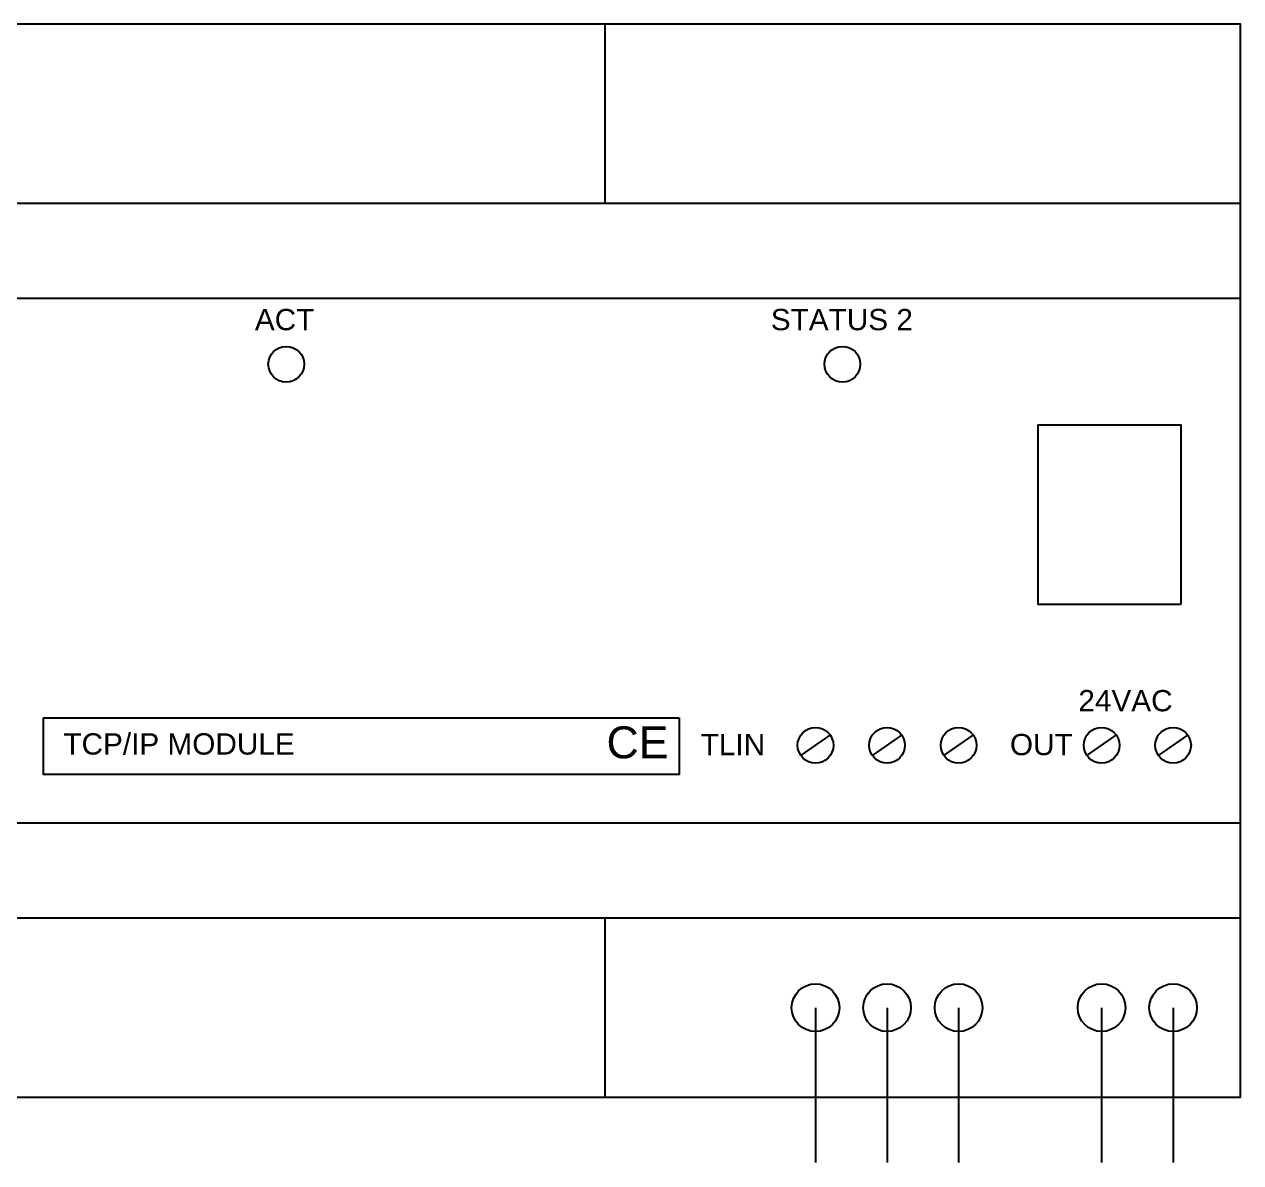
# Model space of a CAD drawing. Header units: millimetres. Extents: x 2315 to 2475, y 498 to 593.
# Drawn here: x 2372.7 to 2474.7, y 497.5 to 593 of the extents above; entities that cross this region are included whole.
import ezdxf
from ezdxf.enums import TextEntityAlignment as Align

# ---------------------------------------------------------------- set-up
doc = ezdxf.new("R2010")
doc.units = ezdxf.units.MM
doc.header["$LTSCALE"] = 10
doc.header["$MEASUREMENT"] = 0
doc.styles.add('arial.ttf', font='arial.ttf')

# ---------------------------------------------------------------- blocks, each defined once
blk = doc.blocks.new('DT18-PRO_v_1')
at = {"color": 7, "linetype": 'Continuous', "lineweight": -3}
for points in [[(2474.74, 570.04, 0), (2314.74, 570.04, 0), (2314.74, 578.04, 0), (2474.74, 578.04, 0), (2474.74, 593.04, 0), (2314.74, 593.04, 0), (2314.74, 503.04, 0), (2474.74, 503.04, 0), (2474.74, 578.04, 0)], [(2421.41, 593.04, 0), (2421.41, 578.04, 0)], [(2469.74, 544.4, 0), (2469.74, 551.9, 0), (2469.74, 559.4, 0), (2457.74, 559.4, 0), (2457.74, 544.4, 0), (2469.74, 544.4, 0)], [(2427.63, 534.87, 0), (2427.63, 533.35, 0), (2427.63, 530.11, 0), (2374.31, 530.11, 0), (2374.31, 534.87, 0), (2427.63, 534.87, 0)], [(2437.85, 531.7, 0), (2440.31, 533.41, 0)], [(2443.85, 531.7, 0), (2446.31, 533.41, 0)], [(2449.85, 531.7, 0), (2452.31, 533.41, 0)], [(2461.85, 531.7, 0), (2464.31, 533.41, 0)], [(2467.85, 531.7, 0), (2470.31, 533.41, 0)], [(2314.74, 526.04, 0), (2474.74, 526.04, 0)], [(2474.74, 518.04, 0), (2314.74, 518.04, 0)], [(2421.41, 518.04, 0), (2421.41, 503.04, 0)], [(2439.08, 510.54, 0), (2439.08, 497.54, 0)], [(2445.08, 510.54, 0), (2445.08, 497.54, 0)], [(2451.08, 510.54, 0), (2451.08, 497.54, 0)], [(2463.08, 510.54, 0), (2463.08, 497.54, 0)], [(2469.08, 510.54, 0), (2469.08, 497.54, 0)]]:
    blk.add_polyline3d(points, dxfattribs=at)
for centre, radius in [((2394.68, 564.52), 1.5), ((2441.34, 564.52), 1.5), ((2439.08, 532.55), 1.5), ((2445.08, 532.55), 1.5), ((2451.08, 532.55), 1.5), ((2463.08, 532.55), 1.5), ((2469.08, 532.55), 1.5), ((2439.08, 510.54), 2), ((2445.08, 510.54), 2), ((2451.08, 510.54), 2), ((2463.08, 510.54), 2), ((2469.08, 510.54), 2)]:
    blk.add_circle(centre, radius, dxfattribs=at)
at = {"color": 7, "style": 'arial.ttf'}
for s, height, p in [('ACT', 1.786, (2392.05, 569.16)), ('STATUS 2', 1.786, (2435.33, 569.16)), ('24VAC', 1.786, (2461.13, 537.19)), ('TCP/IP MODULE', 1.7857, (2375.99, 533.56)), ('CE', 2.679, (2421.55, 534.14)), ('TLIN', 1.786, (2429.45, 533.51)), ('OUT', 1.786, (2455.39, 533.51))]:
    blk.add_text(s, height=height, dxfattribs=at).set_placement(p, align=Align.TOP_LEFT)

msp = doc.modelspace()

# ---------------------------------------------------------------- block references
msp.add_blockref('DT18-PRO_v_1', (0, 0))

doc.saveas('drawing.dxf')
